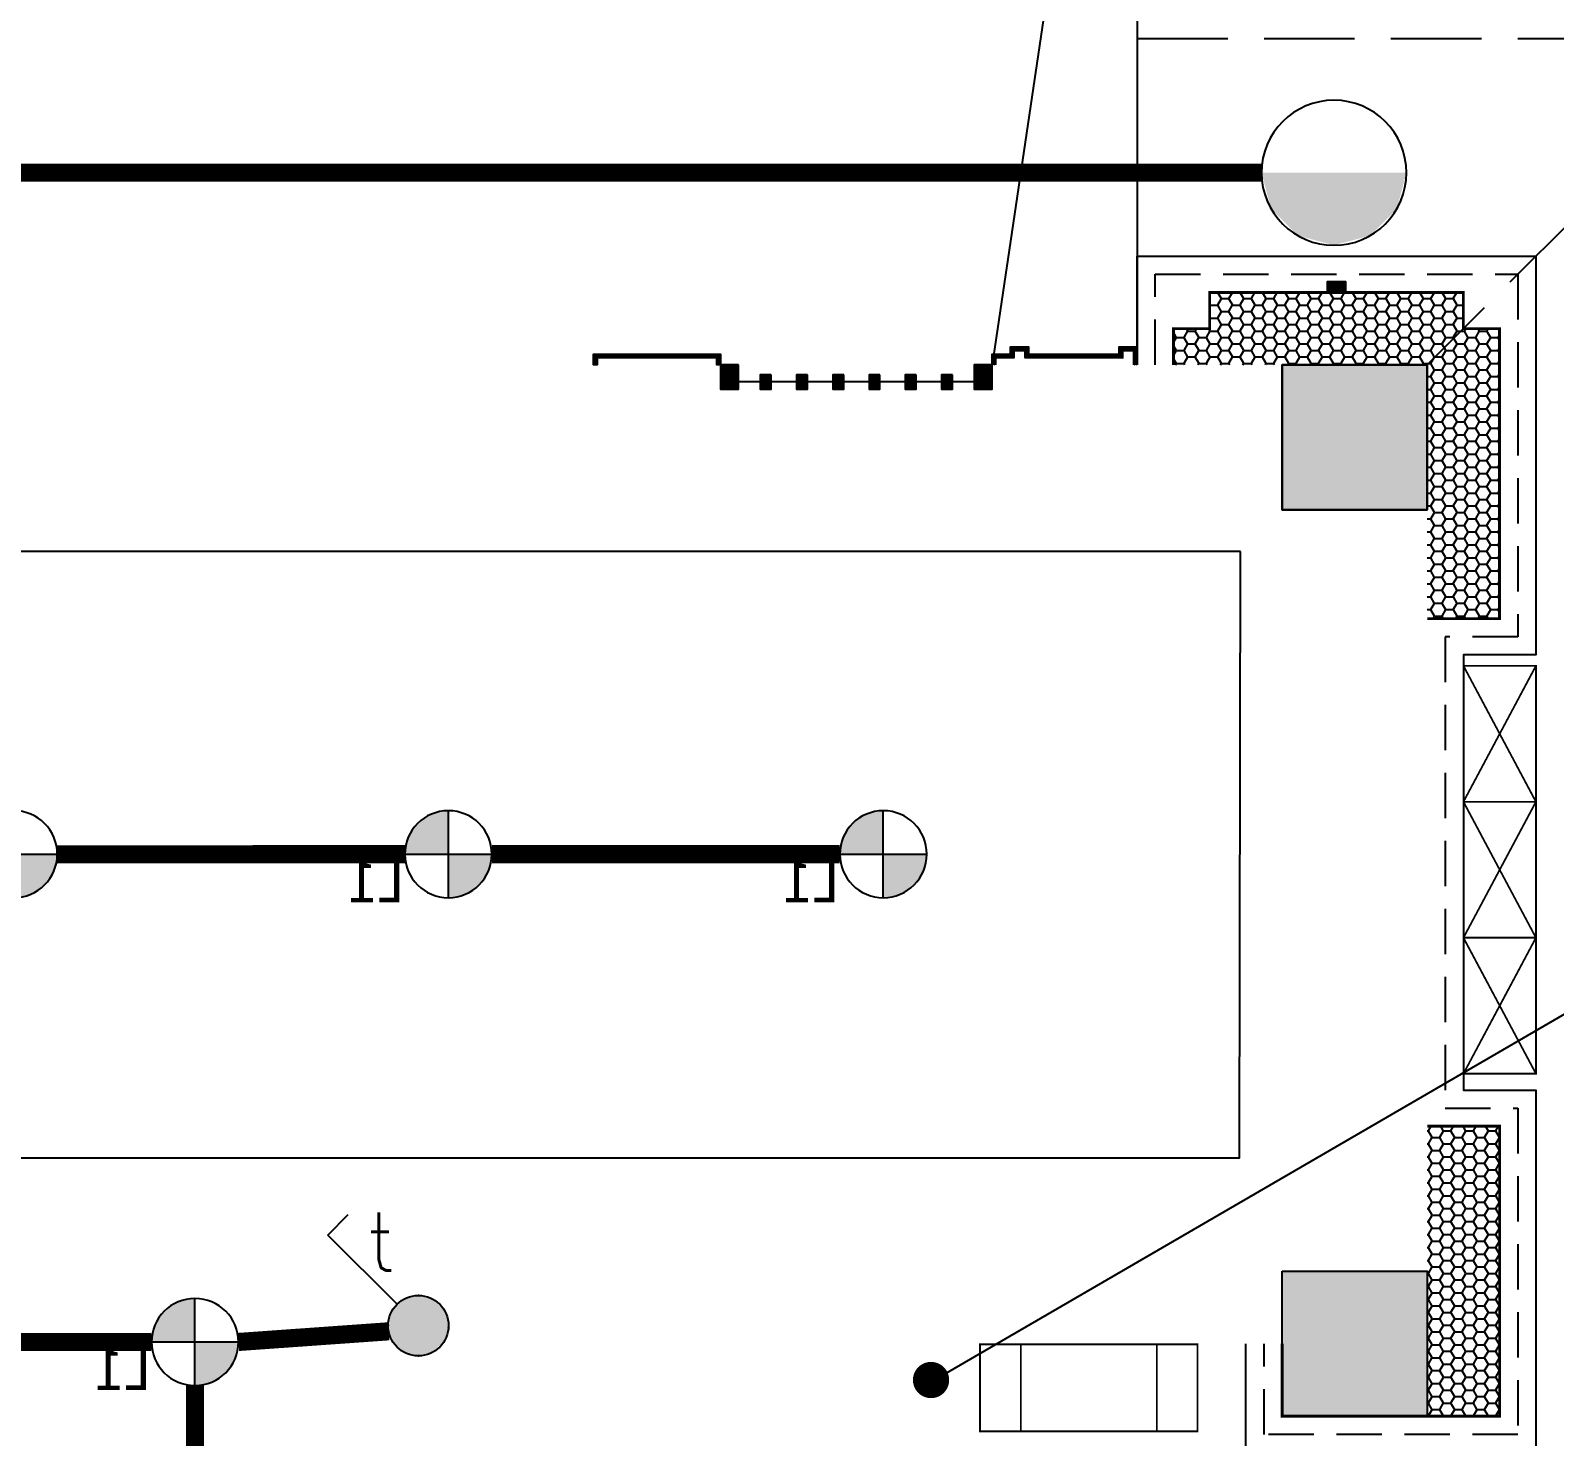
# Model space of a CAD drawing. Extents: x 3443499 to 7125205, y -1700016 to -264854.
# Drawn here: x 3560956 to 3565160, y -1007684 to -1003806 of the extents above; entities that cross this region are included whole.
import ezdxf
from ezdxf.enums import TextEntityAlignment as Align

# ---------------------------------------------------------------- set-up
doc = ezdxf.new("R2010")
doc.units = 0
doc.header["$LTSCALE"] = 1000
doc.header["$MEASUREMENT"] = 0
doc.linetypes.add('DASH', pattern=[0.35, 0.25, -0.1])
doc.linetypes.add('HIDDEN', pattern=[0.375, 0.25, -0.125])
doc.layers.get('0').update_dxf_attribs({"linetype": 'CONTINUOUS'})
for name, color, linetype in [('!!电气', 1, 'CONTINUOUS'), ('!校对', 2, 'CONTINUOUS'), ('A-EQPM-MECH', 191, 'CONTINUOUS'), ('A-标注', 1, 'CONTINUOUS'), ('DIM-照明', 7, 'CONTINUOUS'), ('E-天花灯具', 92, 'CONTINUOUS'), ('E-天花辅助2', 54, 'CONTINUOUS'), ('EQUIP-照明', 3, 'CONTINUOUS'), ('EQUIP-箱柜', 3, 'CONTINUOUS'), ('WIRE-照明', 2, 'CONTINUOUS'), ('卫生间', 6, 'CONTINUOUS'), ('看线', 185, 'CONTINUOUS'), ('立面', 73, 'CONTINUOUS'), ('立面-看线', 251, 'CONTINUOUS'), ('设备', 253, 'CONTINUOUS'), ('铝合金', 144, 'CONTINUOUS')]:
    doc.layers.add(name, color=color, linetype=linetype)
doc.layers.add('PUB_HATCH', color=8, linetype='CONTINUOUS', lineweight=9)
doc.styles.add('_TEL_DIM', font='SIMPLEX', dxfattribs={"width": 0.8, "height": 3.5, "bigfont": 'HZTXT'})
doc.styles.get("Standard").update_dxf_attribs({"font": 'gbenor.shx', "bigfont": 'gbcbig.shx'})
doc.styles.add('黑体', font='simhei.ttf')
doc.linetypes.add('LED', pattern='A,0.5,-0.2,["LED",Standard,S=0.2,R=0,X=-0.2,Y=-0.1],-0.2', length=0.9)

# ---------------------------------------------------------------- blocks, each defined once
blk = doc.blocks.new('A$C028C60F5')
at = {"color": 252}
blk.add_lwpolyline([(400.0000000717118, -1.851003617048264e-07), (0, 0), (-1.851003617048264e-07, -400.0000001632143), (399.9999998866115, -400.0000003483146)], close=True, dxfattribs=at)
at = {"layer": 'PUB_HATCH', "color": 252}
blk.add_solid([(-1.851003617048264e-07, -400.0000001632143), (399.9999998866115, -400.0000003483146), (0, 0), (400.0000000717118, -1.851003617048264e-07)], dxfattribs=at)
blk = doc.blocks.new('HFGHFHF')
at = {"layer": '卫生间', "color": 252, "linetype": 'DASH'}
blk.add_line((280916.5788830324, 689157.1704769032), (281816.5793537938, 688257.1704769072), dxfattribs=at)
blk.add_lwpolyline([(282616.8350864521, 689157.1704769041), (280916.5788830324, 689157.1704769032), (280916.5812367696, 684657.1741508229), (280916.5787005334, 684657.1741508252), (280916.5787009982, 684357.1717768902), (272916.5787024875, 684357.1717768902), (272916.5787024838, 683357.171140483), (271116.5787024773, 683357.1727428748), (271116.5787023841, 673357.1717768742), (273766.5787349492, 673357.1717769586), (273766.5787783512, 672157.1717873106), (297866.5786813337, 672157.1717873199), (297866.5787155775, 673357.1717769002), (299516.5787024723, 673357.1717769002)], dxfattribs=at)
blk = doc.blocks.new('A$C3EFA6995')
for p in [(9700.000651309965, 99.9986922792159), (9700.000651124632, -2400.001307586092)]:
    blk.add_blockref('A$C028C60F5', p)
blk = doc.blocks.new('A$C74FB3979')
at = {"layer": '立面'}
h = blk.add_hatch(dxfattribs=at)
h.set_pattern_fill('ANSI31', color=252, scale=2)
h.set_pattern_definition([(45, (-849550.2220978802, -780508.9159153388), (-2.245064030267288, 2.245064030267288), [])])
h.paths.add_polyline_path([(44874.55522580398, 15056.58408466121), (44824.55522580398, 15056.58408466121), (44824.55522580398, 15086.58408466121), (44874.55522580398, 15086.58408466121)])
h = blk.add_hatch(dxfattribs=at)
h.set_pattern_fill('ANSI31', color=252, scale=2)
h.set_pattern_definition([(45, (-849750.2220978802, -781578.4153699316), (-2.245064030267288, 2.245064030267288), [])])
edge = h.paths.add_edge_path()
edge.add_line((43149.83955434663, 14856.57059579715), (43139.82268390153, 14856.57059578877))
edge.add_line((43139.82268390153, 14856.57059578877), (43139.8226838843, 14876.58462997898))
edge.add_line((43139.8226838843, 14876.58462997898), (42809.81029812573, 14876.58463103883))
edge.add_line((42809.81029812573, 14876.58463103883), (42809.81029812573, 14856.68616447039))
edge.add_line((42809.81029812573, 14856.68616447039), (42799.81029812573, 14856.58436473366))
edge.add_line((42799.81029812573, 14856.58436473366), (42799.81029812573, 14886.58463107143))
edge.add_line((42799.81029812573, 14886.58463107143), (43149.82268387545, 14886.58462994639))
edge.add_line((43149.82268387545, 14886.58462994639), (43149.82268390153, 14856.58462942485))
h = blk.add_hatch(dxfattribs=at)
h.set_pattern_fill('ANSI31', color=252, scale=2)
h.set_pattern_definition([(45, (-661542.4732585964, -940223.7461010423), (-2.245064030267288, 2.245064030267288), [])])
h.paths.add_polyline_path([(44299.57208086597, 14856.72762537841), (43899.8598374743, 14856.72762537841), (43899.85983747384, 14886.72762603313), (43949.85983747384, 14886.72762603313), (43949.85983747384, 14906.76726199966), (43999.85983756324, 14906.76726199966), (43999.85983756324, 14886.76726199966), (44249.68717602361, 14886.5611657789), (44249.85983756324, 14906.77526767366), (44299.57208096469, 14906.7672619801)])
h.paths.add_polyline_path([(44289.57208086643, 14856.72762537841), (43909.85983747384, 14856.72762537841), (43909.85983747384, 14876.72762603313), (43959.85983747384, 14876.72762603313), (43959.85983747384, 14896.76726199966), (43989.85983756324, 14896.76726199966), (43989.85983756324, 14876.77550814394), (44259.60205454146, 14876.55298305117), (44259.77477233531, 14896.77367083635), (44289.57208094513, 14896.76887225732)])
h = blk.add_hatch(dxfattribs=at)
h.set_pattern_fill('ANSI31', color=252, scale=2)
h.set_pattern_definition([(45, (-660902.7057217802, -940223.924670361), (-2.245064030267288, 2.245064030267288), [])])
h.paths.add_polyline_path([(43199.83955416596, 14856.58813878056), (43149.83955423068, 14856.58463122323), (43149.84010497341, 14789.91851838771), (43199.84010490868, 14789.92202594504)])
h = blk.add_hatch(dxfattribs=at)
h.set_pattern_fill('ANSI31', color=252, scale=2)
h.set_pattern_definition([(45, (-661602.7090455457, -940223.928444407), (-2.245064030267288, 2.245064030267288), [])])
h.paths.add_polyline_path([(43899.84287793143, 14856.58436473366), (43849.84287799615, 14856.5808571768), (43849.84342873935, 14789.91474434081), (43899.84342867462, 14789.91825189814)])
h = blk.add_hatch(dxfattribs=at)
h.set_pattern_fill('ANSI31', color=252, scale=2)
h.set_pattern_definition([(45, (-660992.7083383449, -940223.93361344), (-2.245064030267288, 2.245064030267288), [])])
h.paths.add_polyline_path([(43289.8421707307, 14829.57926984597), (43259.8421707307, 14829.57926984597), (43259.84272147389, 14789.91308286507), (43289.84272147389, 14789.91308286507)])
h = blk.add_hatch(dxfattribs=at)
h.set_pattern_fill('ANSI31', color=252, scale=2)
h.set_pattern_definition([(45, (-661092.7083383366, -940223.9326903997), (-2.245064030267288, 2.245064030267288), [])])
h.paths.add_polyline_path([(43389.84217072232, 14829.58019288629), (43359.84217072232, 14829.58019288629), (43359.84272146551, 14789.91400590539), (43389.84272146551, 14789.91400590539)])
h = blk.add_hatch(dxfattribs=at)
h.set_pattern_fill('ANSI31', color=252, scale=2)
h.set_pattern_definition([(45, (-661192.7083383282, -940223.9317673594), (-2.245064030267288, 2.245064030267288), [])])
h.paths.add_polyline_path([(43489.84217071394, 14829.58111592662), (43459.84217071394, 14829.58111592662), (43459.84272145713, 14789.91492894571), (43489.84272145713, 14789.91492894571)])
h = blk.add_hatch(dxfattribs=at)
h.set_pattern_fill('ANSI31', color=252, scale=2)
h.set_pattern_definition([(45, (-661292.7083383198, -940223.930844319), (-2.245064030267288, 2.245064030267288), [])])
h.paths.add_polyline_path([(43589.84217070509, 14829.58203896694), (43559.84217070509, 14829.58203896694), (43559.84272144828, 14789.91585198604), (43589.84272144828, 14789.91585198604)])
h = blk.add_hatch(dxfattribs=at)
h.set_pattern_fill('ANSI31', color=252, scale=2)
h.set_pattern_definition([(45, (-661392.708338311, -940223.9299212787), (-2.245064030267288, 2.245064030267288), [])])
h.paths.add_polyline_path([(43689.84217069671, 14829.58296200726), (43659.84217069671, 14829.58296200726), (43659.8427214399, 14789.91677502682), (43689.8427214399, 14789.91677502682)])
h = blk.add_hatch(dxfattribs=at)
h.set_pattern_fill('ANSI31', color=252, scale=2)
h.set_pattern_definition([(45, (-661492.7083383026, -940223.9289982375), (-2.245064030267288, 2.245064030267288), [])])
h.paths.add_polyline_path([(43789.84217068832, 14829.58388504852), (43759.84217068832, 14829.58388504852), (43759.84272143152, 14789.91769806761), (43789.84272143152, 14789.91769806761)])
at = {"layer": '立面-看线'}
h = blk.add_hatch(dxfattribs=at)
h.set_pattern_fill('HONEY', color=252, scale=13)
h.set_pattern_definition([(0, (-416917.4047559248, -517160.1400802815), (30.95625, 17.872595), [20.6375, -41.275]), (120, (-416917.4047559248, -517160.1400802815), (-30.95624630155073, 17.87260140590204), [20.63749999999995, -41.2749999999999]), (59.99999999999999, (-416917.4047559248, -517160.1400802815), (3.698449265510106e-06, 35.74519640590203), [-41.275, 20.6375])])
h.paths.add_polyline_path([(44499.55522580212, 14956.58408466121), (44499.55522580212, 15056.5844641896), (45199.55522580212, 15056.5844641896), (45199.55522580212, 14956.58408466261), (45299.55522446334, 14956.58408466261), (45299.55522752367, 14156.58408478927), (45099.81079356326, 14156.58408483583), (45099.81047973083, 14856.58477806766), (44400.44798153918, 14856.58447704557), (44400.4479810982, 14956.58408466121)])
h = blk.add_hatch(dxfattribs=at)
h.set_pattern_fill('HONEY', color=252, scale=13)
h.set_pattern_definition([(0, (-417016.7674137959, -520260.1394413412), (30.95625, 17.872595), [20.6375, -41.275]), (120, (-417016.7674137959, -520260.1394413412), (-30.95624630155073, 17.87260140590204), [20.63749999999995, -41.27499999999991]), (59.99999999999999, (-417016.7674137959, -520260.1394413412), (3.698449265510106e-06, 35.74519640590203), [-41.275, 20.6375])])
h.paths.add_polyline_path([(45099.81064020051, 12156.58433140162), (45099.81032513687, 12156.58403024077), (45099.8106389693, 12756.58457933459), (45299.25797462603, 12756.58457933459), (45299.2579711834, 11956.58434407227), (45099.81063931808, 11956.5843442576)])
at = {"color": 252, "const_width": 8}
for points in [[(45099.81029815739, 14156.58408481255), (45299.55522580398, 14156.58408481255), (45299.55522580398, 14956.58408466261), (45199.55522580398, 14956.58408466261), (45199.55522580398, 15056.58408466121), (44909.55522580398, 15056.58408466121), (44909.55522580398, 15056.58408466121), (44789.55522580398, 15056.58408466121), (44789.55522580398, 15056.58408466121), (44499.55522580398, 15056.58408466121), (44499.55522580398, 14956.58408466121), (44399.55522580398, 14956.58408466121), (44399.55522580398, 14856.58408466121)], [(45099.81063897116, 12756.58434407227), (45299.81063897116, 12756.58434407227), (45299.81063897116, 11956.58434407227), (44699.81063897116, 11956.58434407227), (44699.81063897116, 12156.58434407227)]]:
    blk.add_lwpolyline(points, dxfattribs=at)
at = {"layer": 'A-EQPM-MECH', "color": 252}
for points in [[(39300.06504839379, 14856.58408255549), (39300.06504839379, 17556.58408038458), (44300.05137604056, 17556.58408038458), (44300.05137604056, 14856.58408255549)], [(44299.8426604406, 17556.58408038458), (43899.8426604406, 14856.58408255549)]]:
    blk.add_lwpolyline(points, dxfattribs=at)
at = {"layer": '看线', "color": 252}
blk.add_lwpolyline([(44299.55522580445, 14856.58408255409), (44299.55522580398, 15156.58408466121), (45399.55522580398, 15156.58408466121), (45399.55522580398, 14056.58408481255), (45199.81029815739, 14056.58408481255), (45199.81029815739, 12856.58434407227), (45399.81063897116, 12856.58434407227), (45399.81063897116, 11856.58434407227), (44599.81063897116, 11856.58434407227), (44599.81063897116, 12156.58434407227)], dxfattribs=at)
at = {"layer": '看线', "color": 252, "linetype": 'HIDDEN', "ltscale": 0.5}
blk.add_lwpolyline([(44349.55522580445, 14856.58408255409), (44349.55522580398, 15106.58408466121), (45349.55522580398, 15106.58408466121), (45349.55522580398, 14106.58408481255), (45149.81029815739, 14106.58408481255), (45149.81029815739, 12806.58434407227), (45349.81063897116, 12806.58434407227), (45349.81063897116, 11906.58434407227), (44649.81063897116, 11906.58434407227), (44649.81063897116, 12156.58434407227)], dxfattribs=at)
at = {"layer": '立面', "color": 252}
for p, q in [((43689.84217068832, 14829.58388504852), (43659.84217068832, 14829.58388504852)), ((43659.84217068832, 14829.58388504852), (43659.84272143152, 14789.91769806761)), ((43689.84272143152, 14789.91769806761), (43689.84217068832, 14829.58388504852)), ((43659.84272143152, 14789.91769806761), (43689.84272143152, 14789.91769806761))]:
    blk.add_line(p, q, dxfattribs=at)
for points in [[(44874.55522580398, 15056.58408466121), (44824.55522580398, 15056.58408466121), (44824.55522580398, 15086.58408466121), (44874.55522580398, 15086.58408466121)], [(43199.83955425955, 14856.58463122323), (43149.83955425955, 14856.58463122323), (43149.84010500275, 14789.91150327306), (43199.84010500275, 14789.91150327306)], [(43899.84287799615, 14856.58436473366), (43849.84287799615, 14856.58436473366), (43849.84342873935, 14789.91123678349), (43899.84342873935, 14789.91123678349)], [(43289.84217068832, 14829.58388504852), (43259.84217068832, 14829.58388504852), (43259.84272143152, 14789.91769806761), (43289.84272143152, 14789.91769806761)], [(43389.84217068832, 14829.58388504852), (43359.84217068832, 14829.58388504852), (43359.84272143152, 14789.91769806761), (43389.84272143152, 14789.91769806761)], [(43489.84217068832, 14829.58388504852), (43459.84217068832, 14829.58388504852), (43459.84272143152, 14789.91769806761), (43489.84272143152, 14789.91769806761)], [(43589.84217068832, 14829.58388504852), (43559.84217068832, 14829.58388504852), (43559.84272143152, 14789.91769806761), (43589.84272143152, 14789.91769806761)]]:
    blk.add_lwpolyline(points, close=True, dxfattribs=at)
blk.add_lwpolyline([(43149.83955434663, 14856.57059579715), (43139.82268390153, 14856.57059578877), (43139.8226838843, 14876.58462997898), (42809.81029812573, 14876.58463103883), (42809.81029812573, 14856.68616447039), (42799.81029812573, 14856.58436473366), (42799.81029812573, 14886.58463107143), (43149.82268387545, 14886.58462994639), (43149.82268390153, 14856.58462942485)], dxfattribs=at)
at = {"layer": '设备', "color": 252, "const_width": 5}
for points in [[(45199.81029815646, 13651.5840852214), (45199.81029815739, 14026.58408481255), (45399.81029815739, 14026.58408481255), (45399.81029815646, 13651.5840852214)], [(45199.81029815553, 13276.58408563025), (45199.81029815646, 13651.5840852214), (45399.81029815646, 13651.5840852214), (45399.81029815553, 13276.58408563025)], [(45199.81029815646, 12901.5840860391), (45199.81029815739, 13276.58408563025), (45399.81029815739, 13276.58408563025), (45399.81029815646, 12901.5840860391)]]:
    blk.add_lwpolyline(points, close=True, dxfattribs=at)
for points in [[(45199.81029815739, 14026.58408481255), (45399.81029815646, 13651.5840852214)], [(45399.81029815739, 14026.58408481255), (45199.81029815646, 13651.5840852214)], [(45199.81029815646, 13651.5840852214), (45399.81029815553, 13276.58408563025)], [(45399.81029815646, 13651.5840852214), (45199.81029815553, 13276.58408563025)], [(45199.81029815739, 13276.58408563025), (45399.81029815646, 12901.5840860391)], [(45399.81029815739, 13276.58408563025), (45199.81029815646, 12901.5840860391)]]:
    blk.add_lwpolyline(points, dxfattribs=at)
at = {"layer": '铝合金', "color": 252}
for p, q in [((43259.84244611114, 14809.74525331426), (43199.83994114492, 14809.74525331426)), ((43359.8424461023, 14809.74617635552), (43289.8424461023, 14809.74617635552)), ((43459.84244609391, 14809.74709939584), (43389.84244609391, 14809.74709939584)), ((43559.84244608553, 14809.74802243616), (43489.84244608553, 14809.74802243616)), ((43659.84244607715, 14809.74894547649), (43589.84244607715, 14809.74894547649)), ((43759.8424460683, 14809.74986851681), (43689.8424460683, 14809.74986851681)), ((43849.84297942556, 14809.75076402165), (43789.84244605992, 14809.75079155806))]:
    blk.add_line(p, q, dxfattribs=at)
for points in [[(44874.55522580398, 15056.58408466121), (44824.55522580398, 15056.58408466121), (44824.55522580398, 15086.58408466121), (44874.55522580398, 15086.58408466121)], [(43199.83955416596, 14856.58813878056), (43149.83955423068, 14856.58463122323), (43149.84010497341, 14789.91851838771), (43199.84010490868, 14789.92202594504)], [(43899.84287793143, 14856.58436473366), (43849.84287799615, 14856.5808571768), (43849.84342873935, 14789.91474434081), (43899.84342867462, 14789.91825189814)], [(43289.8421707307, 14829.57926984597), (43259.8421707307, 14829.57926984597), (43259.84272147389, 14789.91308286507), (43289.84272147389, 14789.91308286507)], [(43389.84217072232, 14829.58019288629), (43359.84217072232, 14829.58019288629), (43359.84272146551, 14789.91400590539), (43389.84272146551, 14789.91400590539)], [(43489.84217071394, 14829.58111592662), (43459.84217071394, 14829.58111592662), (43459.84272145713, 14789.91492894571), (43489.84272145713, 14789.91492894571)], [(43589.84217070509, 14829.58203896694), (43559.84217070509, 14829.58203896694), (43559.84272144828, 14789.91585198604), (43589.84272144828, 14789.91585198604)], [(43689.84217069671, 14829.58296200726), (43659.84217069671, 14829.58296200726), (43659.8427214399, 14789.91677502682), (43689.8427214399, 14789.91677502682)], [(43789.84217068832, 14829.58388504852), (43759.84217068832, 14829.58388504852), (43759.84272143152, 14789.91769806761), (43789.84272143152, 14789.91769806761)]]:
    blk.add_lwpolyline(points, close=True, dxfattribs=at)
for points in [[(43149.83955434663, 14856.57059579715), (43139.82268390153, 14856.57059578877), (43139.8226838843, 14876.58462997898), (42809.81029812573, 14876.58463103883), (42809.81029812573, 14856.68616447039), (42799.81029812573, 14856.58436473366), (42799.81029812573, 14886.58463107143), (43149.82268387545, 14886.58462994639), (43149.82268390153, 14856.58462942485)], [(43899.85983747384, 14856.72762438701), (43899.85983747384, 14886.72762603313), (43949.85983747384, 14886.72762603313), (43949.85983747384, 14906.76726199966), (43999.85983756324, 14906.76726199966), (43999.85983756324, 14886.76726199966), (44249.68717602361, 14886.5611657789), (44249.85983756324, 14906.77526767366), (44299.57208096469, 14906.7672619801), (44299.57208076771, 14856.72762438748)], [(43909.85983747384, 14856.72762438701), (43909.85983747384, 14876.72762603313), (43959.85983747384, 14876.72762603313), (43959.85983747384, 14896.76726199966), (43989.85983756324, 14896.76726199966), (43989.85983756324, 14876.77550814394), (44259.60205454146, 14876.55298305117), (44259.77477233531, 14896.77367083635), (44289.57208094513, 14896.76887225732), (44289.57208076771, 14856.72762438748)]]:
    blk.add_lwpolyline(points, dxfattribs=at)
at = {"color": 252, "xscale": -1}
for name, p in [('HFGHFHF', (326916.3899932154, -673400.5863952953)), ('A$C3EFA6995', (54799.81129074516, 14756.58538933285))]:
    blk.add_blockref(name, p, dxfattribs=at)
at = {"color": 252}
blk.add_blockref('A$C028C60F5', (44699.81043273816, 14856.58292860817), dxfattribs=at)
blk = doc.blocks.new('$equip$00001151')
blk.add_circle((0, 0.5), 0.5)
for points in [[(0.4330127085668209, 0.2500000115614966), (-0.4330126952190767, 0.2499999884385034), (0.5, 0.5000000133477442), (-0.5, 0.4999999866522558)], [(0.2500000115578587, 0.0669873047809233), (-0.2499999884421413, 0.06698729143317905), (0.4330127085668209, 0.2500000115614966), (-0.4330126952190767, 0.2499999884385034)], [(1.334774424321949e-08, 0), (1.334774424321949e-08, 0), (0.2500000115578587, 0.0669873047809233), (-0.2499999884421413, 0.06698729143317905)]]:
    blk.add_solid(points)
at = {"flags": 9}
blk.add_attdef('A', (0, 0), '', height=2e-05, dxfattribs=at)
blk = doc.blocks.new('DFADS')
at = {"layer": 'A-标注'}
h = blk.add_hatch(color=251, dxfattribs=at)
h.paths.add_polyline_path([(3405.602880127233, 358.326573435812), (3406.802880127235, 358.326573435812, 0.4142135623730951), (3405.602880127233, 359.5265734358148)])
h.paths.add_polyline_path([(3404.40288012723, 358.326573435812, 0.4142135623730951), (3405.602880127233, 357.1265734358091), (3405.602880127233, 358.326573435812)])
at = {"layer": 'A-标注', "color": 92}
for p, q in [((3405.602880127233, 357.1265734358088), (3405.602880127233, 359.5265734358147)), ((3406.802880127237, 358.326573435812), (3404.402880127232, 358.326573435812))]:
    blk.add_line(p, q, dxfattribs=at)
blk.add_circle((3405.602880127233, 358.326573435812), 1.200000000002833, dxfattribs=at)
at = {"layer": 'A-标注', "color": 3, "style": '黑体'}
blk.add_text('L1', height=1.151999999999814, dxfattribs=at).set_placement((3406.798806046748, 357.0021073647656))
blk = doc.blocks.new('$equip$00001822')
for p, q in [((0.1473139127483591, 0.3556472460822988), (0.625, 0.8333333333339397)), ((0.625, 0.8333333333339397), (0.7664213562384248, 0.6919119770955149))]:
    blk.add_line(p, q)
blk.add_circle((0, 0.2083333333339397), 0.2083333333334168)
for p in [(0, 0.4166666666660603), (-0.2083333333357587, 0.2083333333339397), (0.2083333333357587, 0.2083333333339397), (-0.01544940226449398, 0.0005736313996749232)]:
    blk.add_point(p)
for points in [[(-0.1041666666715173, 0.3887552924552438), (0.1041666666715173, 0.3887552924552438), (-0.1804219591213041, 0.312500000001819), (0.1804219591213041, 0.312500000001819)], [(0, 0.4166666666660603), (0, 0.4166666666660603), (-0.1041666666715173, 0.3887552924552438), (0.1041666666715173, 0.3887552924552438)], [(-0.1804219591213041, 0.312500000001819), (0.1804219591213041, 0.312500000001819), (-0.2083333333284827, 0.2083333333339397), (0.2083333333284827, 0.2083333333339397)], [(-0.1804219591213041, 0.1041666666660603), (0.1804219591213041, 0.1041666666660603), (-0.2083333333284827, 0.2083333333339397), (0.2083333333284827, 0.2083333333339397)], [(-0.1041666666715173, 0.02791137421263556), (0.1041666666715173, 0.02791137421263556), (-0.1804219591213041, 0.1041666666660603), (0.1804219591213041, 0.1041666666660603)], [(0, 1.818989403545856e-12), (0, 1.818989403545856e-12), (-0.1041666666715173, 0.02791137421263556), (0.1041666666715173, 0.02791137421263556)]]:
    blk.add_solid(points)
at = {"color": 7, "style": '_TEL_DIM'}
blk.add_attdef('$TEXT$', text='', height=0.4, dxfattribs=at).set_placement((0.5805799275694881, 0.4645799965601327), align=Align.MIDDLE_CENTER)
at = {"color": 7, "style": '_TEL_DIM', "flags": 1}
blk.add_attdef('A', text='', height=2e-05, dxfattribs=at).set_placement((0, 0), align=Align.MIDDLE_CENTER)

msp = doc.modelspace()

# ---------------------------------------------------------------- linework, layer by layer
at = {"layer": '!!电气', "color": 6}
msp.add_line((3565600.040757386, -1006280.015895753), (3563463.901831323, -1007520.695479686), dxfattribs=at)
at = {"layer": 'DIM-照明', "const_width": 50.00000000000001}
msp.add_lwpolyline([(3563415.208623707, -1007528.672207677, 1), (3563465.208623705, -1007528.672674451, 1)], format="xyb", close=True, dxfattribs=at)
at = {"layer": 'E-天花辅助2', "color": 6, "linetype": 'LED', "ltscale": 0.3}
msp.add_lwpolyline([(3564293.888025542, -1005243.677157191), (3558724.805798005, -1005243.677157191), (3558722.219713072, -1006916.099997444), (3564291.301940609, -1006916.099997444)], close=True, dxfattribs=at)
at = {"layer": 'EQUIP-箱柜', "const_width": 5}
msp.add_lwpolyline([(3564175.403163883, -1007430.297676428), (3564175.403163883, -1007670.297676427), (3563575.403163883, -1007670.297676428), (3563575.403163883, -1007430.297676428)], close=True, dxfattribs=at)
for points in [[(3563687.718093748, -1007430.297676428), (3563687.718093748, -1007670.297676428)], [(3564063.088234019, -1007430.297676428), (3564063.088234019, -1007670.297676428)]]:
    msp.add_lwpolyline(points, dxfattribs=at)
at = {"layer": 'WIRE-照明', "linetype": 'Continuous', "const_width": 50}
for points in [[(3564351.908357746, -1004198.583732411), (3558643.260585031, -1004198.583731693)], [(3561988.512076489, -1006078.320411615), (3561029.512233323, -1006078.340403961)], [(3563188.512076488, -1006078.320415996), (3562228.512537109, -1006078.320412491)], [(3561409.373008187, -1008303.6890713), (3561409.373010961, -1007543.689531919)]]:
    msp.add_lwpolyline(points, dxfattribs=at)
at = {"layer": 'WIRE-照明', "color": 2, "linetype": 'Continuous', "const_width": 50}
for points in [[(3561529.37324171, -1007423.689302047), (3561943.926851205, -1007394.272190591)], [(3560329.373034708, -1007423.689297667), (3561289.37278109, -1007423.689301171)]]:
    msp.add_lwpolyline(points, dxfattribs=at)

# ---------------------------------------------------------------- block references
at = {"layer": '!校对'}
msp.add_blockref('A$C74FB3979', (3519709.309220973, -1019585.257357504), dxfattribs=at)
at = {"layer": 'E-天花灯具', "xscale": -100.0001919246308, "yscale": 100.0001919246308, "zscale": 100.0001919246308, "rotation": 359.9999997908254}
for p in [(3901470.453503994, -1041911.067762114), (3902669.45380778, -1041911.047770644), (3903869.453807779, -1041911.047775025), (3901970.314512381, -1043256.416660201)]:
    msp.add_blockref('DFADS', p, dxfattribs=at)
at = {"layer": 'EQUIP-照明', "color": 2, "xscale": -400, "yscale": 400, "zscale": 400, "rotation": 359.9999999927963}
msp.add_blockref('$equip$00001151', (3564551.90835772, -1004398.583737775), dxfattribs=at)
at = {"layer": 'EQUIP-照明', "color": 2}
ref = msp.add_blockref('$equip$00001822', (3562109.120509293, -1007378.673098443), dxfattribs=dict(at, xscale=400, yscale=400, zscale=400, rotation=90.00000000974532))
ref.add_attrib('$TEXT$', 't', dxfattribs={"layer": '0', "color": 7, "height": 160, "style": '_TEL_DIM'}).set_placement((3561923.28851063, -1007146.441127447), align=Align.MIDDLE_CENTER)

doc.saveas('drawing.dxf')
